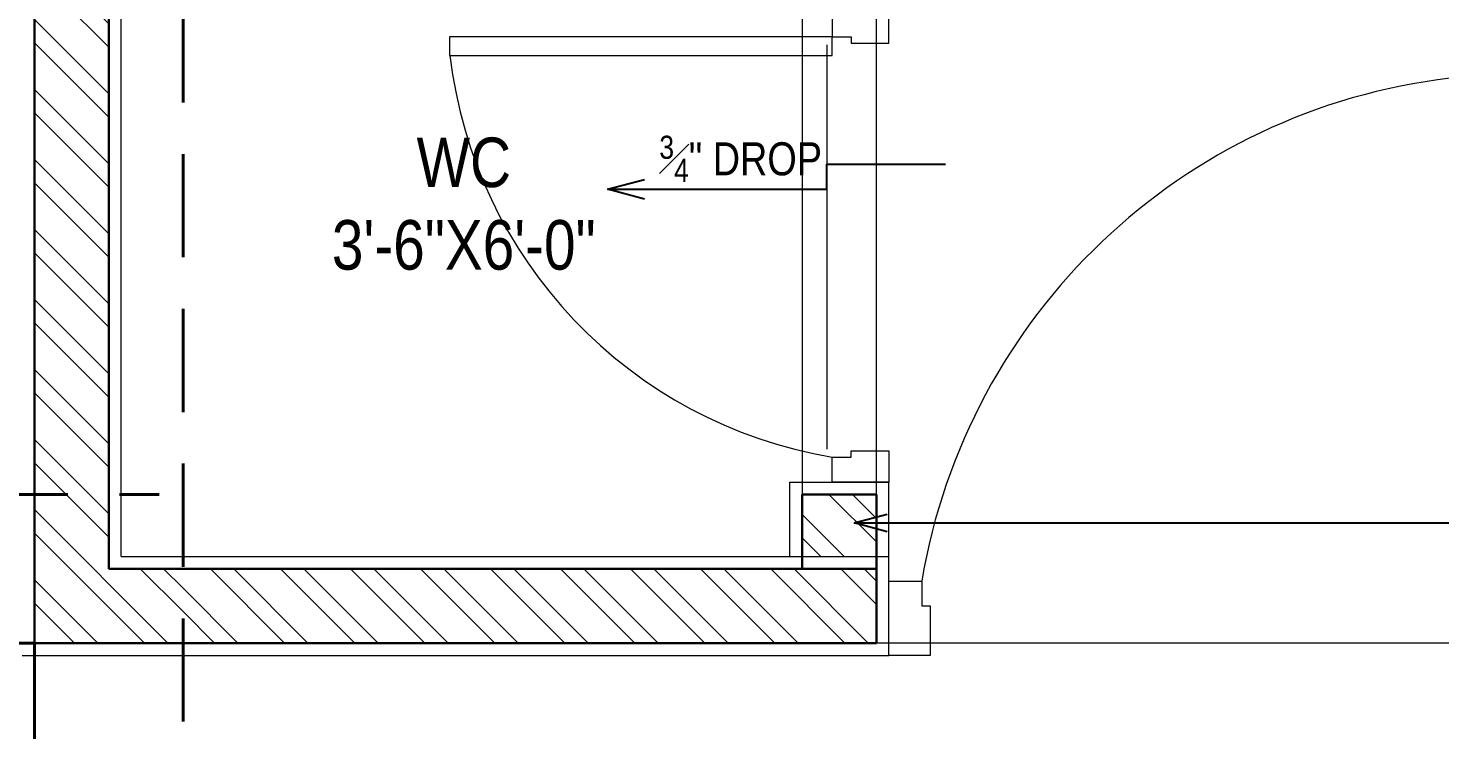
# Model space of a CAD drawing. Header units: inches. Extents: x -189347 to -188565, y -48525 to -47011.
# Drawn here: x -188978.1 to -188892.6, y -47203.6 to -47161.1 of the extents above; entities that cross this region are included whole.
import ezdxf

# ---------------------------------------------------------------- set-up
doc = ezdxf.new("R2010")
doc.units = ezdxf.units.IN
doc.header["$LTSCALE"] = 25
doc.header["$MEASUREMENT"] = 0
doc.linetypes.add('DASHED2', pattern=[0.375, 0.25, -0.125])
doc.layers.get('0').update_dxf_attribs({"lineweight": 0})
for name, color, linetype, lineweight in [('CWS', 180, 'Continuous', 18), ('ELE', 7, 'Continuous', 15), ('format', 7, 'Continuous', 25), ('LVL. TEXT', 22, 'Continuous', 5), ('PLASTER LINE', 1, 'Continuous', 5), ('PP--BEAM', 104, 'DASHED2', 40), ('PP-TOILET 1', 5, 'Continuous', 9), ('PP-TOILET 2', 5, 'Continuous', 9), ('PP-WALL', 7, 'Continuous', 30), ('sechatch', 8, 'Continuous', 0), ('TEXT', 7, 'Continuous', 13), ('WIN', 22, 'Continuous', 0)]:
    doc.layers.add(name, color=color, linetype=linetype, lineweight=lineweight)
doc.styles.add('RAJ', font='Arial Narrow.ttf')
doc.styles.get("Standard").update_dxf_attribs({"font": 'Arial Narrow.ttf'})
doc.styles.add('WORKING', font='Arial Narrow.ttf', dxfattribs={"height": 4})
doc.dimstyles.new('WORKING', dxfattribs={"dimtxt": 3.5, "dimasz": 1.5, "dimexe": 0.75, "dimexo": 1.5, "dimgap": 0.25, "dimtad": 1, "dimdec": 3, "dimzin": 3, "dimdsep": 46, "dimlunit": 4, "dimtxsty": 'Standard', "dimblk1": 'ARCHTICK', "dimblk2": 'ARCHTICK', "dimsah": 1, "dimcen": 0.09375, "dimdle": 0.75, "dimclrd": 256, "dimclre": 256, "dimclrt": 256, "dimadec": 0, "dimazin": 0, "dimtfac": 1, "dimtdec": 3, "dimtofl": 0, "dimtmove": 1, "dimatfit": 3, "dimldrblk": 'OPEN30', "dimfxl": 1, "dimtolj": 1, "dimtzin": 0, "dimlwe": -1, "dimarcsym": 0})
doc.dimstyles.new('WORKING DIM', dxfattribs={"dimtxt": 4, "dimasz": 2.25, "dimexe": 1, "dimexo": 1, "dimgap": 0.5, "dimtad": 1, "dimzin": 3, "dimdsep": 46, "dimlunit": 4, "dimtxsty": 'RAJ', "dimblk1": 'ARCHTICK', "dimblk2": 'ARCHTICK', "dimsah": 1, "dimcen": 0.09375, "dimdle": 1, "dimclrd": 256, "dimclre": 256, "dimclrt": 256, "dimadec": 0, "dimazin": 0, "dimtfac": 0.75, "dimtofl": 0, "dimtmove": 1, "dimatfit": 3, "dimldrblk": 'OPEN30', "dimfxl": 1, "dimtolj": 1, "dimtzin": 0, "dimarcsym": 0})
pattern_1 = [(315, (1408.3737, -2979.543), (2.121320344, 2.121320344), []), (315, (1408.3737, -2980.957), (2.121320344, 2.121320344), [])]

# ---------------------------------------------------------------- blocks, each defined once
blk = doc.blocks.new('_ArchTick')
at = {"color": 0, "linetype": 'ByBlock', "const_width": 0.15}
blk.add_lwpolyline([(-0.5, -0.5), (0.5, 0.5)], dxfattribs=at)
blk = doc.blocks.new('_Open30')
at = {"color": 0, "linetype": 'ByBlock', "lineweight": -2}
for p, q in [((-1, 0.268), (0, 0)), ((0, 0), (-1, -0.268)), ((0, 0), (-1, 0))]:
    blk.add_line(p, q, dxfattribs=at)
blk = doc.blocks.new('door')
at = {"layer": 'WIN'}
for points in [[(-188890.449, -47194.617), (-188890.449, -47164.117), (-188891.949, -47164.117), (-188891.949, -47194.617)], [(-188925.949, -47194.617), (-188923.949, -47194.617), (-188923.949, -47196.117), (-188923.449, -47196.117), (-188923.449, -47199.117), (-188923.949, -47199.117), (-188923.949, -47199.117), (-188925.949, -47199.117)], [(-188888.449, -47194.617), (-188890.449, -47194.617), (-188890.449, -47196.117), (-188890.949, -47196.117), (-188890.949, -47199.117), (-188890.449, -47199.117), (-188890.449, -47199.117), (-188888.449, -47199.117)]]:
    blk.add_lwpolyline(points, close=True, dxfattribs=at)
blk.add_arc((-188887.65, -47200.701), 36.806, 96.70841, 170.48632, dxfattribs=at)

msp = doc.modelspace()

# ---------------------------------------------------------------- hatches: boundary and pattern name
at = {"layer": 'sechatch', "ltscale": 30}
h = msp.add_hatch(dxfattribs=at)
h.set_pattern_fill('ANSI32,_O', color=256, scale=8, angle=270)
h.set_pattern_definition(pattern_1)
h.paths.add_polyline_path([(-188973.1991, -47159.3675), (-188977.6991, -47159.3675), (-188977.6991, -47189.3675), (-188973.1991, -47189.3675)])
h = msp.add_hatch(dxfattribs=at)
h.set_pattern_fill('ANSI32,_O', color=256, scale=8, angle=270)
h.set_pattern_definition(pattern_1)
h.paths.add_polyline_path([(-188968.6991, -47193.8675), (-188973.1991, -47193.8675), (-188973.1991, -47189.3675), (-188977.6991, -47189.3675), (-188977.6991, -47198.3675), (-188968.6991, -47198.3675)])
h = msp.add_hatch(dxfattribs=at)
h.set_pattern_fill('ANSI32,_O', color=6, scale=8, angle=270)
h.set_pattern_definition([(315, (1408.3737, -5979.543), (2.121320344, 2.121320344), []), (315, (1408.3737, -5980.957), (2.121320344, 2.121320344), [])])
h.paths.add_polyline_path([(-188931.1991, -47193.1175), (-188926.6991, -47193.1175), (-188926.6991, -47189.3675), (-188931.1991, -47189.3675)])
h = msp.add_hatch(dxfattribs=at)
h.set_pattern_fill('ANSI32,_O', color=256, scale=8, angle=270)
h.set_pattern_definition(pattern_1)
h.paths.add_polyline_path([(-188926.6991, -47193.8675), (-188968.6991, -47193.8675), (-188968.6991, -47198.3675), (-188926.6991, -47198.3675)])

# ---------------------------------------------------------------- linework, layer by layer
at = {"layer": 'ELE', "ltscale": 10}
msp.add_line((-188929.6991, -47162.1175), (-188929.6991, -47186.6175), dxfattribs=at)
at = {"layer": 'PLASTER LINE', "ltscale": 30}
for p, q in [((-188972.4491, -47193.1175), (-188972.4491, -47131.6494)), ((-188931.9491, -47193.1175), (-188931.9491, -47188.6175)), ((-188931.9491, -47188.6175), (-188925.9491, -47188.6175)), ((-188925.9491, -47199.1175), (-188925.9491, -47188.6175)), ((-188972.4491, -47193.1175), (-188925.9491, -47193.1175)), ((-188978.4491, -47199.1175), (-188925.9491, -47199.1175))]:
    msp.add_line(p, q, dxfattribs=at)
at = {"layer": 'PP--BEAM'}
for p, q in [((-188968.6991, -47121.8675), (-188968.6991, -47243.3675)), ((-189066.2943, -47189.3675), (-188970.1332, -47189.3675)), ((-188977.6991, -47198.3675), (-189060.1991, -47198.3675)), ((-188977.6991, -47198.3675), (-188977.6991, -47243.3675))]:
    msp.add_line(p, q, dxfattribs=at)
at = {"layer": 'PP-TOILET 1', "ltscale": 30}
msp.add_lwpolyline([(-188973.1991, -47130.8675), (-188931.1991, -47130.8675), (-188931.1991, -47193.8675), (-188973.1991, -47193.8675)], close=True, dxfattribs=at)
at = {"layer": 'PP-TOILET 2', "ltscale": 30}
msp.add_lwpolyline([(-188926.6991, -47130.8675), (-188887.6991, -47130.8675), (-188887.6991, -47198.3675), (-188926.6991, -47198.3675)], close=True, dxfattribs=at)
at = {"layer": 'PP-WALL', "ltscale": 10}
for p, q in [((-188977.6991, -47198.3675), (-188977.6991, -47098.8614)), ((-188973.1991, -47193.8675), (-188973.1991, -47130.8675)), ((-188931.1991, -47193.8675), (-188931.1991, -47189.3675)), ((-188926.6991, -47189.3675), (-188931.1991, -47189.3675)), ((-188926.6991, -47198.3675), (-188926.6991, -47189.3675)), ((-188926.6991, -47193.8675), (-188973.1991, -47193.8675)), ((-188926.6991, -47198.3675), (-188977.6991, -47198.3675))]:
    msp.add_line(p, q, dxfattribs=at)

# ---------------------------------------------------------------- block references
at = {"layer": 'CWS', "ltscale": 30, "xscale": 0.7600000000471172, "yscale": 0.7600000000471172, "zscale": 0.7600000000471172, "rotation": 90}
msp.add_blockref('door', (-224797.2784, 96395.1039), dxfattribs=at)
at = {"layer": 'CWS', "ltscale": 30}
msp.add_blockref('door', (0, 0), dxfattribs=at)

# ---------------------------------------------------------------- texts
at = {"layer": 'LVL. TEXT', "ltscale": 30, "insert": (-188934.9196, -47169.0282), "char_height": 2, "width": 90.68888, "attachment_point": 5, "style": 'WORKING'}
msp.add_mtext('\\A1;{\\H0.7x;\\S3#4;}"{\\H1.0003x; DROP}', dxfattribs=at)
at = {"layer": 'TEXT', "ltscale": 30, "insert": (-188951.691, -47171.7619), "char_height": 3, "width": 67.682604, "attachment_point": 5, "style": 'RAJ'}
msp.add_mtext('WC\\P3\'-6"X6\'-0"', dxfattribs=at)

# ---------------------------------------------------------------- leaders
at = {"layer": 'format'}
msp.add_leader([(-188928.0396, -47191.091), (-188782.052, -47191.091)], dimstyle='WORKING', override={"dimtxt": 4, "dimasz": 2, "dimtad": 0}, dxfattribs=at)
at = {"layer": 'LVL. TEXT', "ltscale": 30}
msp.add_leader([(-188942.9916, -47170.8769), (-188929.6991, -47170.8769), (-188929.6991, -47169.3473), (-188922.5066, -47169.3473)], dimstyle='WORKING DIM', override={"dimtad": 0}, dxfattribs=at)

doc.saveas('drawing.dxf')
